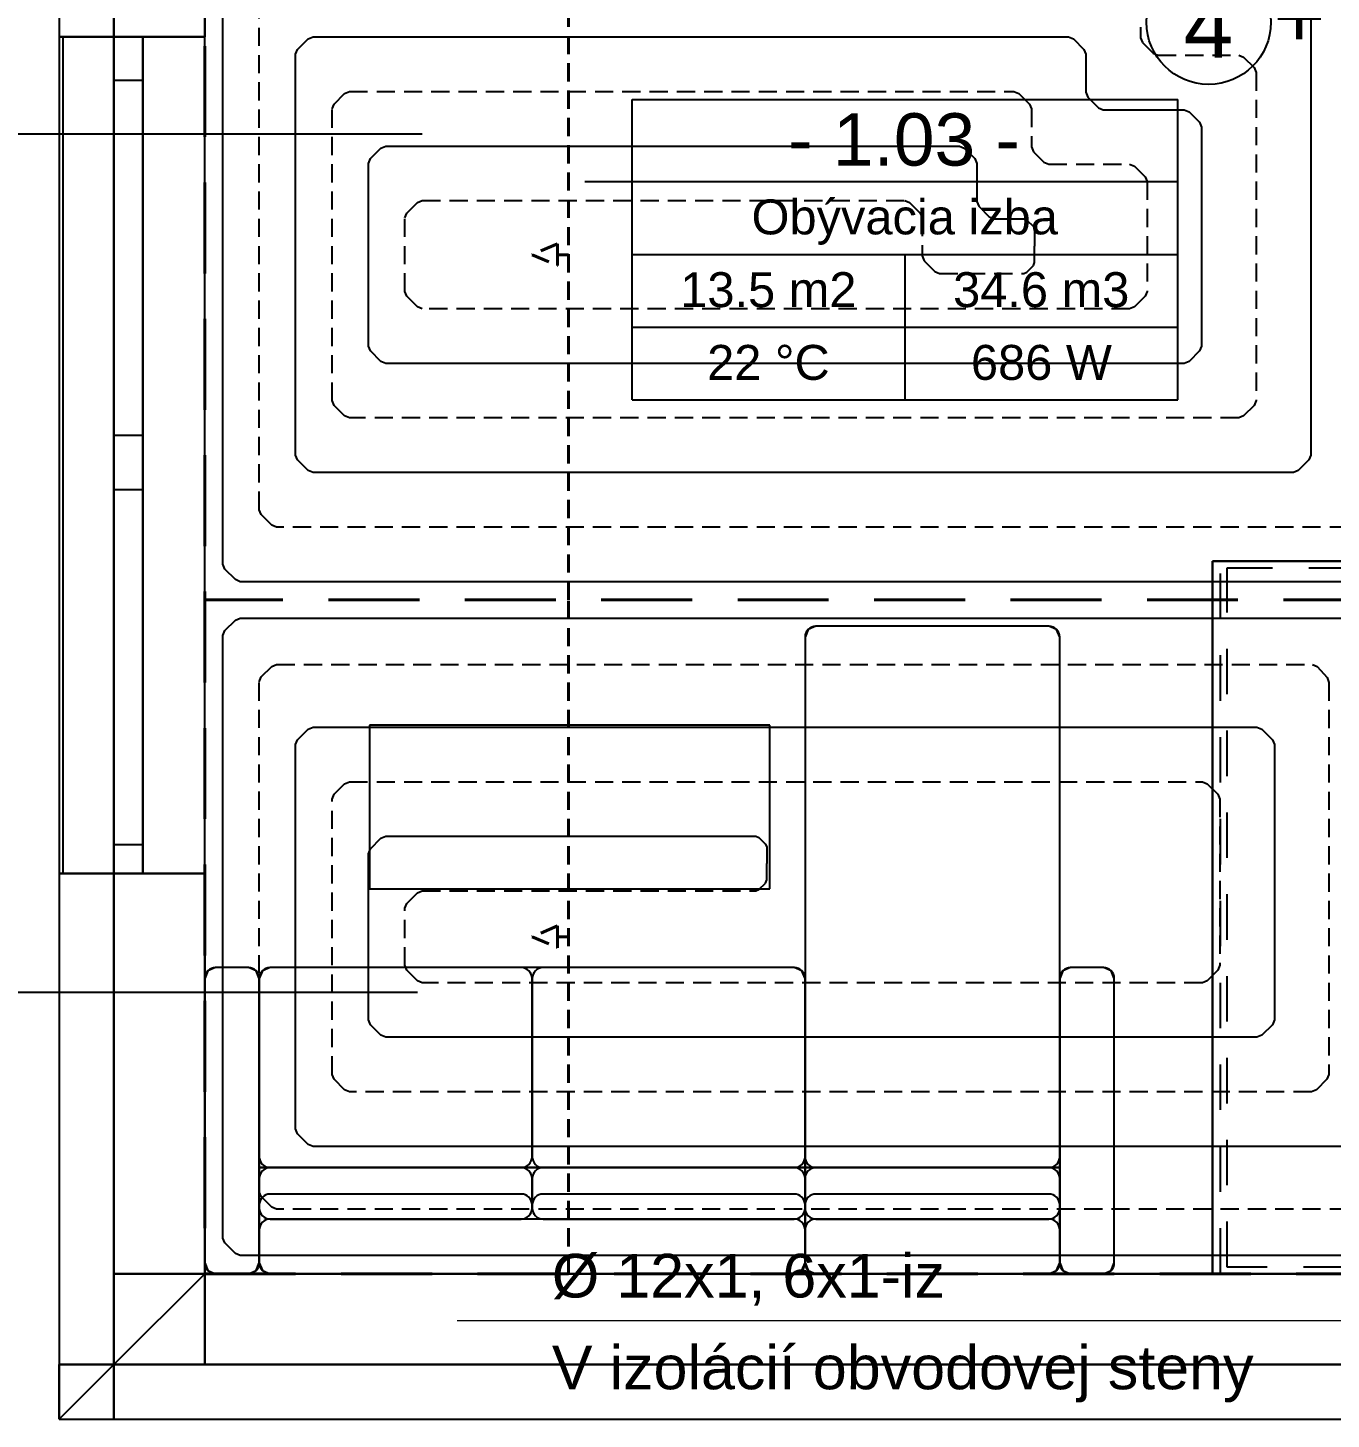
# Model space of a CAD drawing. Header units: millimetres. Extents: x 1046 to 79138, y -20101 to 54562.
# Drawn here: x 10213 to 13795, y 8231 to 12056 of the extents above; entities that cross this region are included whole.
import ezdxf

# ---------------------------------------------------------------- set-up
doc = ezdxf.new("R2010")
doc.units = ezdxf.units.MM
doc.linetypes.add('__IARKOVAN___M', pattern=[225, 125, -100])
doc.linetypes.add('DASH', pattern=[75, 50, -25])
for name, color, linetype in [('1__NP___MIESTNOSTIUK', 7, 'Continuous'), ('DILATA_N___K_RY', 7, 'Continuous'), ('DXF_LAYER', 1, 'Continuous'), ('OKRAJOV__DILAT_CIA_PDL', 2, 'Continuous'), ('OKRAJOV__Z_NY_', 7, 'Continuous'), ('PODLAHOVKA', 7, 'Continuous'), ('TABU_KY', 7, 'Continuous'), ('vyk-privod2', 7, 'Continuous')]:
    doc.layers.add(name, color=color, linetype=linetype)
doc.layers.add('vyk_POPIS', color=7, linetype='Continuous', lineweight=20)
doc.styles.add('ARIAL', font='arial.ttf')

msp = doc.modelspace()

# ---------------------------------------------------------------- linework, layer by layer
at = {"layer": '1__NP___MIESTNOSTIUK'}
for p, q in [((11874.3, 11633.6), (11874.3, 11859.6)), ((11874.3, 11859.6), (13374.3, 11859.6)), ((13374.3, 11633.6), (13374.3, 11859.6)), ((11744.3, 11633.6), (13244.3, 11633.6)), ((11874.3, 11433.6), (11874.3, 11633.6)), ((11874.3, 11633.6), (13374.3, 11633.6)), ((13374.3, 11433.6), (13374.3, 11633.6)), ((11874.3, 11233.6), (11874.3, 11433.6)), ((11874.3, 11433.6), (13374.3, 11433.6)), ((11874.3, 11433.6), (13374.3, 11433.6)), ((12624.3, 11233.6), (12624.3, 11433.6)), ((13374.3, 11233.6), (13374.3, 11433.6)), ((11874.3, 11033.6), (11874.3, 11233.6)), ((11874.3, 11233.6), (13374.3, 11233.6)), ((11874.3, 11233.6), (13374.3, 11233.6)), ((12624.3, 11033.6), (12624.3, 11233.6)), ((13374.3, 11033.6), (13374.3, 11233.6)), ((11874.3, 11033.6), (13374.3, 11033.6))]:
    msp.add_line(p, q, dxfattribs=at)
at = {"layer": 'DILATA_N___K_RY', "color": 116, "linetype": 'DASH', "lineweight": 40, "ltscale": 5, "true_color": 0x136734}
msp.add_line((14289.3, 10483.8), (10699.3, 10483.8), dxfattribs=at)
at = {"layer": 'DXF_LAYER', "color": 252, "linetype": 'Continuous'}
for p, q in [((10449.3, 15681.4), (10449.3, 8381.4)), ((10299.3, 12531.4), (10299.3, 12031.4)), ((10299.3, 12531.4), (10299.3, 12031.4)), ((10449.3, 12031.4), (10449.3, 12531.4)), ((10449.3, 12531.4), (10449.3, 12031.4)), ((10449.3, 12531.4), (10449.3, 12031.4)), ((10699.3, 12031.4), (10699.3, 12531.4)), ((10699.3, 12031.4), (10699.3, 12531.4)), ((10699.3, 12381.4), (10699.3, 12031.4)), ((10299.3, 12031.4), (10449.3, 12031.4)), ((10699.3, 12031.4), (10299.3, 12031.4)), ((10299.3, 12031.4), (10299.3, 9731.4)), ((10299.3, 12031.4), (10449.3, 12031.4)), ((10299.3, 12031.4), (10299.3, 9731.4)), ((10299.3, 12031.4), (10449.3, 12031.4)), ((10309.3, 12031.4), (10309.3, 9731.4)), ((10449.3, 12031.4), (10449.3, 9731.4)), ((10529.3, 12031.4), (10449.3, 12031.4)), ((10449.3, 12031.4), (10449.3, 9731.4)), ((10529.3, 12031.4), (10449.3, 12031.4)), ((10449.3, 12031.4), (10699.3, 12031.4)), ((10449.3, 12031.4), (10529.3, 12031.4)), ((10449.3, 11911.4), (10449.3, 12031.4)), ((10449.3, 12031.4), (10529.3, 12031.4)), ((10449.3, 12031.4), (10529.3, 12031.4)), ((10529.3, 9731.4), (10529.3, 12031.4)), ((10529.3, 9731.4), (10529.3, 12031.4)), ((10529.3, 12031.4), (10529.3, 9731.4)), ((10699.3, 12031.4), (10529.3, 12031.4)), ((10529.3, 12031.4), (10699.3, 12031.4)), ((10529.3, 12031.4), (10529.3, 11911.4)), ((10529.3, 12031.4), (10699.3, 12031.4)), ((10699.3, 9731.4), (10699.3, 12031.4)), ((10529.3, 11911.4), (10449.3, 11911.4)), ((10449.3, 10936.4), (10449.3, 11911.4)), ((10529.3, 11911.4), (10529.3, 10936.4)), ((10449.3, 10841.4), (10449.3, 10936.4)), ((10449.3, 10936.4), (10529.3, 10936.4)), ((10529.3, 10936.4), (10529.3, 10841.4)), ((10449.3, 10786.4), (10449.3, 10841.4)), ((10529.3, 10841.4), (10529.3, 10786.4)), ((10529.3, 10786.4), (10449.3, 10786.4)), ((10449.3, 9811.4), (10449.3, 10786.4)), ((10529.3, 10786.4), (10529.3, 9811.4)), ((14289.3, 10590.2), (13469.3, 10590.2)), ((13469.3, 10590.2), (13469.3, 8631.4)), ((13469.3, 8631.4), (13469.3, 10590.2)), ((13469.3, 10590.2), (14289.3, 10590.2)), ((12379.3, 10411.4), (12358.1, 10402.6)), ((13019.3, 10411.4), (12379.3, 10411.4)), ((12379.3, 10411.4), (12379.3, 10411.4)), ((13019.3, 10411.4), (12379.3, 10411.4)), ((13040.5, 10402.6), (13019.3, 10411.4)), ((13019.3, 10411.4), (13019.3, 10411.4)), ((12358.1, 10402.6), (12349.3, 10381.4)), ((12349.3, 10381.4), (12349.3, 10381.4)), ((12349.3, 10381.4), (12349.3, 8923)), ((12349.3, 10381.4), (12349.3, 8953)), ((13049.3, 10381.4), (13040.5, 10402.6)), ((13049.3, 10381.4), (13049.3, 10381.4)), ((13049.3, 8923), (13049.3, 10381.4)), ((13049.3, 8953), (13049.3, 10381.4)), ((12252.6, 10139.5), (11152.6, 10139.5)), ((11152.6, 10139.5), (11152.6, 9689.5)), ((12252.6, 10139.5), (11152.6, 10139.5)), ((11152.6, 10139.5), (11152.6, 9689.5)), ((12252.6, 9689.5), (12252.6, 10139.5)), ((12252.6, 9689.5), (12252.6, 10139.5)), ((10449.3, 9731.4), (10449.3, 9811.4)), ((10449.3, 9811.4), (10529.3, 9811.4)), ((10529.3, 9811.4), (10529.3, 9731.4)), ((10449.3, 9731.4), (10299.3, 9731.4)), ((10299.3, 9731.4), (10299.3, 8381.4)), ((10299.3, 9731.4), (10699.3, 9731.4)), ((10299.3, 9731.4), (10449.3, 9731.4)), ((10299.3, 9731.4), (10299.3, 8381.4)), ((10299.3, 9731.4), (10449.3, 9731.4)), ((10449.3, 9731.4), (10529.3, 9731.4)), ((10449.3, 9731.4), (10529.3, 9731.4)), ((10449.3, 8381.4), (10449.3, 9731.4)), ((10449.3, 9731.4), (10449.3, 8631.4)), ((10699.3, 9731.4), (10449.3, 9731.4)), ((10449.3, 9731.4), (10449.3, 8631.4)), ((10449.3, 9731.4), (10529.3, 9731.4)), ((10449.3, 9731.4), (10529.3, 9731.4)), ((10449.3, 9731.4), (10529.3, 9731.4)), ((10529.3, 9731.4), (10699.3, 9731.4)), ((10529.3, 9731.4), (10699.3, 9731.4)), ((10529.3, 9731.4), (10699.3, 9731.4)), ((10699.3, 9731.4), (10699.3, 8631.4)), ((10699.3, 8631.4), (10699.3, 9731.4)), ((10699.3, 8631.4), (10699.3, 9731.4)), ((11152.6, 9689.5), (12252.6, 9689.5)), ((11152.6, 9689.5), (12252.6, 9689.5)), ((10708.1, 9464.2), (10699.3, 9443)), ((10729.3, 9473), (10708.1, 9464.2)), ((10819.3, 9473), (10729.3, 9473)), ((10729.3, 9473), (10729.3, 9473)), ((10819.3, 9473), (10729.3, 9473)), ((10840.5, 9464.2), (10819.3, 9473)), ((10819.3, 9473), (10819.3, 9473)), ((10849.3, 9443), (10840.5, 9464.2)), ((10858.1, 9464.2), (10849.3, 9443)), ((10879.3, 9473), (10858.1, 9464.2)), ((12319.3, 9473), (10879.3, 9473)), ((10879.3, 9473), (10879.3, 9473)), ((11569.3, 9473), (10879.3, 9473)), ((12319.3, 9473), (10879.3, 9473)), ((12319.3, 9473), (11629.3, 9473)), ((12340.5, 9464.2), (12319.3, 9473)), ((12319.3, 9473), (12319.3, 9473)), ((12349.3, 9443), (12340.5, 9464.2)), ((13058.1, 9464.2), (13049.3, 9443)), ((13079.3, 9473), (13058.1, 9464.2)), ((13169.3, 9473), (13079.3, 9473)), ((13079.3, 9473), (13079.3, 9473)), ((13169.3, 9473), (13079.3, 9473)), ((13190.5, 9464.2), (13169.3, 9473)), ((13169.3, 9473), (13169.3, 9473)), ((13199.3, 9443), (13190.5, 9464.2)), ((10699.3, 9443), (10699.3, 9443)), ((10699.3, 9443), (10699.3, 8661.4)), ((10699.3, 9443), (10699.3, 8661.4)), ((10849.3, 9443), (10849.3, 9443)), ((10849.3, 9443), (10849.3, 8923)), ((10849.3, 9443), (10849.3, 9443)), ((10849.3, 8661.4), (10849.3, 9443)), ((10849.3, 9443), (10849.3, 8953)), ((10849.3, 9443), (10849.3, 8953)), ((10849.3, 8661.4), (10849.3, 9443)), ((11599.3, 9443), (11599.3, 8953)), ((11599.3, 8953), (11599.3, 9443)), ((12349.3, 9443), (12349.3, 9443)), ((12349.3, 8923), (12349.3, 9443)), ((12349.3, 8953), (12349.3, 9443)), ((12349.3, 8953), (12349.3, 9443)), ((13049.3, 9443), (13049.3, 9443)), ((13049.3, 9443), (13049.3, 8661.4)), ((13049.3, 9443), (13049.3, 8661.4)), ((13199.3, 9443), (13199.3, 9443)), ((13199.3, 8661.4), (13199.3, 9443)), ((13199.3, 8661.4), (13199.3, 9443)), ((10849.3, 8953), (10849.3, 8893)), ((12349.3, 8893), (12349.3, 8953)), ((12349.3, 8953), (12349.3, 8893)), ((13049.3, 8893), (13049.3, 8953)), ((10849.3, 8923), (12349.3, 8923)), ((12349.3, 8923), (10849.3, 8923)), ((10849.3, 8923), (10849.3, 8661.4)), ((10849.3, 8923), (10879.3, 8923)), ((10879.3, 8923), (11569.3, 8923)), ((10879.3, 8923), (12319.3, 8923)), ((11569.3, 8923), (10879.3, 8923)), ((11629.3, 8923), (12319.3, 8923)), ((12319.3, 8923), (11629.3, 8923)), ((12349.3, 8923), (12319.3, 8923)), ((12349.3, 8923), (13049.3, 8923)), ((13049.3, 8923), (12349.3, 8923)), ((12349.3, 8923), (12349.3, 8661.4)), ((12349.3, 8661.4), (12349.3, 8923)), ((12349.3, 8923), (12379.3, 8923)), ((12379.3, 8923), (13019.3, 8923)), ((13019.3, 8923), (12379.3, 8923)), ((13049.3, 8923), (13019.3, 8923)), ((13049.3, 8661.4), (13049.3, 8923)), ((10849.3, 8893), (10849.3, 8820.3)), ((11599.3, 8893), (11599.3, 8820.3)), ((11599.3, 8820.3), (11599.3, 8893)), ((12349.3, 8893), (12349.3, 8820.3)), ((12349.3, 8820.3), (12349.3, 8893)), ((13049.3, 8820.3), (13049.3, 8893)), ((11569.3, 8850.3), (10879.3, 8850.3)), ((12319.3, 8850.3), (11629.3, 8850.3)), ((13019.3, 8850.3), (12379.3, 8850.3)), ((10849.3, 8820.3), (10849.3, 8811.4)), ((10849.3, 8811.4), (10849.3, 8751.4)), ((11599.3, 8820.3), (11599.3, 8811.4)), ((11599.3, 8811.4), (11599.3, 8820.3)), ((12349.3, 8820.3), (12349.3, 8811.4)), ((12349.3, 8811.4), (12349.3, 8820.3)), ((12349.3, 8811.4), (12349.3, 8751.4)), ((12349.3, 8811.4), (12349.3, 8751.4)), ((13049.3, 8811.4), (13049.3, 8820.3)), ((13049.3, 8811.4), (13049.3, 8751.4)), ((12319.3, 8781.4), (10879.3, 8781.4)), ((10879.3, 8781.4), (11569.3, 8781.4)), ((11629.3, 8781.4), (12319.3, 8781.4)), ((13019.3, 8781.4), (12379.3, 8781.4)), ((12379.3, 8781.4), (13019.3, 8781.4)), ((10849.3, 8751.4), (10849.3, 8661.4)), ((12349.3, 8751.4), (12349.3, 8661.4)), ((12349.3, 8661.4), (12349.3, 8751.4)), ((13049.3, 8661.4), (13049.3, 8751.4)), ((10699.3, 8661.4), (10699.3, 8661.4)), ((10699.3, 8661.4), (10708.1, 8640.2)), ((10840.5, 8640.2), (10849.3, 8661.4)), ((10849.3, 8661.4), (10849.3, 8661.4)), ((10849.3, 8661.4), (10858.1, 8640.2)), ((10849.3, 8661.4), (10849.3, 8661.4)), ((12340.5, 8640.2), (12349.3, 8661.4)), ((12349.3, 8661.4), (12349.3, 8661.4)), ((12349.3, 8661.4), (12358.1, 8640.2)), ((12349.3, 8661.4), (12349.3, 8661.4)), ((13040.5, 8640.2), (13049.3, 8661.4)), ((13049.3, 8661.4), (13049.3, 8661.4)), ((13049.3, 8661.4), (13049.3, 8661.4)), ((13049.3, 8661.4), (13058.1, 8640.2)), ((13190.5, 8640.2), (13199.3, 8661.4)), ((13199.3, 8661.4), (13199.3, 8661.4)), ((10449.3, 8631.4), (10449.3, 8381.4)), ((10449.3, 8381.4), (10699.3, 8631.4)), ((10699.3, 8631.4), (10449.3, 8631.4)), ((10699.3, 8631.4), (10449.3, 8381.4)), ((10449.3, 8631.4), (10449.3, 8381.4)), ((10449.3, 8631.4), (10699.3, 8631.4)), ((10449.3, 8631.4), (10449.3, 8381.4)), ((10699.3, 8631.4), (17089.3, 8631.4)), ((10699.3, 8381.4), (10699.3, 8631.4)), ((14289.3, 8631.4), (10699.3, 8631.4)), ((10699.3, 8631.4), (10699.3, 8381.4)), ((14289.3, 8631.4), (10699.3, 8631.4)), ((10708.1, 8640.2), (10729.3, 8631.4)), ((10729.3, 8631.4), (10729.3, 8631.4)), ((10729.3, 8631.4), (10819.3, 8631.4)), ((10729.3, 8631.4), (10819.3, 8631.4)), ((10819.3, 8631.4), (10840.5, 8640.2)), ((10819.3, 8631.4), (10819.3, 8631.4)), ((10858.1, 8640.2), (10879.3, 8631.4)), ((10879.3, 8631.4), (10879.3, 8631.4)), ((10879.3, 8631.4), (12319.3, 8631.4)), ((10879.3, 8631.4), (12319.3, 8631.4)), ((12319.3, 8631.4), (12340.5, 8640.2)), ((12319.3, 8631.4), (12319.3, 8631.4)), ((12358.1, 8640.2), (12379.3, 8631.4)), ((12379.3, 8631.4), (12379.3, 8631.4)), ((12379.3, 8631.4), (13019.3, 8631.4)), ((12379.3, 8631.4), (13019.3, 8631.4)), ((13019.3, 8631.4), (13040.5, 8640.2)), ((13019.3, 8631.4), (13019.3, 8631.4)), ((13058.1, 8640.2), (13079.3, 8631.4)), ((13079.3, 8631.4), (13079.3, 8631.4)), ((13079.3, 8631.4), (13169.3, 8631.4)), ((13079.3, 8631.4), (13169.3, 8631.4)), ((13169.3, 8631.4), (13190.5, 8640.2)), ((13169.3, 8631.4), (13169.3, 8631.4)), ((13469.3, 8631.4), (14289.3, 8631.4)), ((14289.3, 8631.4), (13469.3, 8631.4)), ((10299.3, 8381.4), (10299.3, 8231.4)), ((10299.3, 8231.4), (10449.3, 8381.4)), ((10449.3, 8381.4), (10299.3, 8381.4)), ((10449.3, 8381.4), (10299.3, 8231.4)), ((10299.3, 8231.4), (10299.3, 8381.4)), ((10299.3, 8381.4), (10449.3, 8381.4)), ((10449.3, 8381.4), (23849.3, 8381.4)), ((10449.3, 8231.4), (10449.3, 8381.4)), ((10449.3, 8381.4), (10449.3, 8231.4)), ((14289.3, 8381.4), (10449.3, 8381.4)), ((10449.3, 8381.4), (10699.3, 8381.4)), ((10449.3, 8381.4), (10699.3, 8381.4)), ((10699.3, 8381.4), (14289.3, 8381.4)), ((10699.3, 8381.4), (14289.3, 8381.4)), ((10299.3, 8231.4), (10449.3, 8231.4)), ((10299.3, 8231.4), (14289.3, 8231.4)), ((10449.3, 8231.4), (14289.3, 8231.4))]:
    msp.add_line(p, q, dxfattribs=at)
at = {"layer": 'DXF_LAYER', "color": 252, "linetype": '__IARKOVAN___M'}
for p, q in [((13491.3, 8631.4), (13491.3, 10590.2)), ((13491.3, 10590.2), (14069.3, 10590.2)), ((13509.3, 8649.4), (13509.3, 10572.2)), ((13509.3, 10572.2), (14069.3, 10572.2)), ((14069.3, 8649.4), (13509.3, 8649.4)), ((14069.3, 8631.4), (13491.3, 8631.4))]:
    msp.add_line(p, q, dxfattribs=at)
at = {"layer": 'DXF_LAYER', "color": 252, "linetype": 'Continuous'}
for centre, start, end in [((12379.3, 10381.4), 90, 180), ((13019.3, 10381.4), 0, 90), ((10729.3, 9443), 90, 180), ((10819.3, 9443), 0, 90), ((10879.3, 9443), 90, 180), ((10879.3, 9443), 90, 180), ((11569.3, 9443), 0, 90), ((11629.3, 9443), 90, 180), ((12319.3, 9443), 0, 90), ((12319.3, 9443), 0, 90), ((13079.3, 9443), 90, 180), ((13169.3, 9443), 0, 90), ((10879.3, 8953), 180, 270), ((10879.3, 8953), 180, 270), ((11569.3, 8953), 270, 0), ((11629.3, 8953), 180, 270), ((12319.3, 8953), 270, 0), ((12319.3, 8953), 270, 0), ((12379.3, 8953), 180, 270), ((13019.3, 8953), 270, 0), ((10879.3, 8893), 90, 180), ((11569.3, 8893), 0, 90), ((11629.3, 8893), 90, 180), ((12319.3, 8893), 0, 90), ((12379.3, 8893), 90, 180), ((13019.3, 8893), 0, 90), ((10879.3, 8820.3), 90, 180), ((11569.3, 8820.3), 0, 90), ((11629.3, 8820.3), 90, 180), ((12319.3, 8820.3), 0, 90), ((12379.3, 8820.3), 90, 180), ((13019.3, 8820.3), 0, 90), ((10879.3, 8811.4), 180, 270), ((11569.3, 8811.4), 270, 0), ((11629.3, 8811.4), 180, 270), ((12319.3, 8811.4), 270, 0), ((12379.3, 8811.4), 180, 270), ((13019.3, 8811.4), 270, 0), ((10879.3, 8751.4), 90, 180), ((12319.3, 8751.4), 0, 90), ((12379.3, 8751.4), 90, 180), ((13019.3, 8751.4), 0, 90), ((10729.3, 8661.4), 180, 270), ((10819.3, 8661.4), 270, 0), ((10879.3, 8661.4), 180, 270), ((12319.3, 8661.4), 270, 0), ((12379.3, 8661.4), 180, 270), ((13019.3, 8661.4), 270, 0), ((13079.3, 8661.4), 180, 270), ((13169.3, 8661.4), 270, 0)]:
    msp.add_arc(centre, 30, start, end, dxfattribs=at)
at = {"layer": 'OKRAJOV__DILAT_CIA_PDL', "color": 116, "linetype": 'DASH', "lineweight": 40, "ltscale": 5, "true_color": 0x136734}
msp.add_lwpolyline([(14289.3, 8631.4), (14289.3, 12381.4), (10699.3, 12381.4), (10699.3, 8631.4), (14289.3, 8631.4)], dxfattribs=at)
at = {"layer": 'OKRAJOV__Z_NY_', "color": 3, "linetype": 'DASH', "lineweight": 40}
for p, q in [((11699.3, 10483.8), (11699.3, 12381.4)), ((11699.3, 8631.4), (11699.3, 10483.8))]:
    msp.add_line(p, q, dxfattribs=at)
for points in [[(11699.3, 11432.6), (11669.3, 11432.6), (11669.3, 11462.6), (11599.3, 11432.6), (11669.3, 11402.6), (11669.3, 11432.6)], [(11699.3, 9557.6), (11669.3, 9557.6), (11669.3, 9587.6), (11599.3, 9557.6), (11669.3, 9527.6), (11669.3, 9557.6)]]:
    msp.add_lwpolyline(points, dxfattribs=at)
at = {"layer": 'PODLAHOVKA', "color": 172, "linetype": 'DASH'}
for p, q in [((10854.8, 10271.9), (10883.8, 10300.9)), ((10883.8, 10300.9), (10897.1, 10306.4)), ((10897.1, 10306.4), (13743.8, 10306.4)), ((13743.8, 10306.4), (13756.9, 10300.3)), ((13756.9, 10300.3), (13784.4, 10270)), ((10849.3, 10258.6), (10854.8, 10271.9)), ((10849.3, 8856.6), (10849.3, 10258.6)), ((13784.4, 10270), (13789.3, 10256.4)), ((13789.3, 10256.4), (13789.3, 9179.2)), ((11083.8, 9978.3), (11097.1, 9983.8)), ((11097.1, 9983.8), (13441.5, 9983.8)), ((13441.5, 9983.8), (13454.8, 9978.3)), ((11049.3, 9936), (11054.8, 9949.4)), ((11054.8, 9949.4), (11083.8, 9978.3)), ((13454.8, 9978.3), (13483.8, 9949.4)), ((13483.8, 9949.4), (13489.3, 9936)), ((11049.3, 9179.2), (11049.3, 9936)), ((13489.3, 9936), (13489.3, 9479.2)), ((12244.3, 9713.7), (12244.3, 9758.8)), ((11254.8, 9649.4), (11283.8, 9678.3)), ((11283.8, 9678.3), (11297.1, 9683.8)), ((11297.1, 9683.8), (12214.4, 9683.8)), ((12214.4, 9683.8), (12222.8, 9687.3)), ((12222.8, 9687.3), (12240.9, 9705.4)), ((12240.9, 9705.4), (12244.3, 9713.7)), ((11249.3, 9636), (11254.8, 9649.4)), ((11249.3, 9479.2), (11249.3, 9636)), ((11254.8, 9465.9), (11249.3, 9479.2)), ((11283.8, 9436.9), (11254.8, 9465.9)), ((13483.8, 9465.9), (13454.8, 9436.9)), ((13489.3, 9479.2), (13483.8, 9465.9)), ((11297.1, 9431.4), (11283.8, 9436.9)), ((13441.5, 9431.4), (11297.1, 9431.4)), ((13454.8, 9436.9), (13441.5, 9431.4)), ((11054.8, 9165.9), (11049.3, 9179.2)), ((11083.8, 9136.9), (11054.8, 9165.9)), ((13783.8, 9165.9), (13754.8, 9136.9)), ((13789.3, 9179.2), (13783.8, 9165.9)), ((11097.1, 9131.4), (11083.8, 9136.9)), ((13741.5, 9131.4), (11097.1, 9131.4)), ((13754.8, 9136.9), (13741.5, 9131.4)), ((10854.8, 8843.3), (10849.3, 8856.6)), ((10883.8, 8814.4), (10854.8, 8843.3)), ((10897.1, 8808.8), (10883.8, 8814.4)), ((13841.5, 8808.8), (10897.1, 8808.8))]:
    msp.add_line(p, q, dxfattribs=at)
at = {"layer": 'PODLAHOVKA', "color": 12}
for points in [[(13991.5, 10533.8), (10797.1, 10533.8), (10783.8, 10539.4), (10754.8, 10568.3), (10749.3, 10581.6), (10749.3, 12283.6)], [(13739.3, 12083.6), (13739.3, 10881.6), (13733.8, 10868.3), (13704.8, 10839.4), (13691.5, 10833.8), (10997.1, 10833.8), (10983.8, 10839.4), (10954.8, 10868.3), (10949.3, 10881.6), (10949.3, 11983.6), (10954.8, 11996.9), (10983.8, 12025.9), (10997.1, 12031.4), (13073.6, 12031.4), (13086.9, 12025.9), (13115.9, 11996.9), (13121.4, 11983.6), (13121.4, 11879.2), (13126.9, 11865.9), (13155.9, 11836.9), (13169.2, 11831.4), (13391.5, 11831.4), (13404.8, 11825.9), (13433.8, 11796.9), (13439.3, 11783.6), (13439.3, 11181.6), (13433.8, 11168.3), (13404.8, 11139.4), (13391.5, 11133.8), (11197.1, 11133.8), (11183.8, 11139.4), (11154.8, 11168.3), (11149.3, 11181.6), (11149.3, 11683.6), (11154.8, 11696.9), (11183.8, 11725.9), (11197.1, 11731.4), (12773.6, 11731.4), (12786.9, 11725.9), (12815.9, 11696.9), (12821.4, 11683.6), (12821.4, 11579.2), (12826.9, 11565.9), (12855.9, 11536.9), (12869.2, 11531.4), (12950.5, 11531.4), (12958.8, 11527.9), (12976.9, 11509.9), (12980.4, 11501.5), (12980.4, 11456.4)], [(14191.5, 8681.4), (10797.1, 8681.4), (10783.8, 8686.9), (10754.8, 8715.9), (10749.3, 8729.2), (10749.3, 10386), (10754.8, 10399.4), (10783.8, 10428.3), (10797.1, 10433.8), (13891.5, 10433.8)], [(13891.5, 8981.4), (10997.1, 8981.4), (10983.8, 8986.9), (10954.8, 9015.9), (10949.3, 9029.2), (10949.3, 10086), (10954.8, 10099.4), (10983.8, 10128.3), (10997.1, 10133.8), (13591.5, 10133.8), (13604.8, 10128.3), (13633.8, 10099.4), (13639.3, 10086), (13639.3, 9329.2), (13633.8, 9315.9), (13604.8, 9286.9), (13591.5, 9281.4), (11197.1, 9281.4), (11183.8, 9286.9), (11154.8, 9315.9), (11149.3, 9329.2), (11149.3, 9786), (11154.8, 9799.4), (11183.8, 9828.3), (11197.1, 9833.8), (12214.4, 9833.8), (12222.8, 9830.4), (12240.9, 9812.3), (12244.3, 9804), (12244.3, 9758.8)]]:
    msp.add_lwpolyline(points, dxfattribs=at)
at = {"layer": 'PODLAHOVKA', "color": 172, "linetype": 'DASH'}
for points in [[(13841.5, 10683.8), (10897.1, 10683.8), (10883.8, 10689.4), (10854.8, 10718.3), (10849.3, 10731.6), (10849.3, 12133.6)], [(13271.4, 12133.6), (13271.4, 12029.2), (13276.9, 12015.9), (13305.9, 11986.9), (13319.2, 11981.4), (13541.5, 11981.4), (13554.8, 11975.9), (13583.8, 11946.9), (13589.3, 11933.6), (13589.3, 11031.6), (13583.8, 11018.3), (13554.8, 10989.4), (13541.5, 10983.8), (11097.1, 10983.8), (11083.8, 10989.4), (11054.8, 11018.3), (11049.3, 11031.6), (11049.3, 11833.6), (11054.8, 11846.9), (11083.8, 11875.9), (11097.1, 11881.4), (12923.6, 11881.4), (12936.9, 11875.9), (12965.9, 11846.9), (12971.4, 11833.6), (12971.4, 11729.2), (12976.9, 11715.9), (13005.9, 11686.9), (13019.2, 11681.4), (13241.5, 11681.4), (13254.8, 11675.9), (13283.8, 11646.9), (13289.3, 11633.6), (13289.3, 11331.6), (13283.8, 11318.3), (13254.8, 11289.4), (13241.5, 11283.8), (11297.1, 11283.8), (11283.8, 11289.4), (11254.8, 11318.3), (11249.3, 11331.6), (11249.3, 11533.6), (11254.8, 11546.9), (11283.8, 11575.9), (11297.1, 11581.4), (12623.6, 11581.4), (12636.9, 11575.9), (12665.9, 11546.9), (12671.4, 11533.6), (12671.4, 11429.2), (12676.9, 11415.9), (12705.9, 11386.9), (12719.2, 11381.4), (12950.5, 11381.4), (12958.8, 11384.9), (12976.9, 11402.9), (12980.4, 11411.3), (12980.4, 11456.4)]]:
    msp.add_lwpolyline(points, dxfattribs=at)
at = {"layer": 'TABU_KY', "color": 5}
for p, q in [((9094.1, 11764.6), (11297.1, 11764.6)), ((9094.1, 9405), (11283.8, 9405))]:
    msp.add_line(p, q, dxfattribs=at)
at = {"layer": 'vyk-privod2'}
msp.add_circle((13458.8, 12071.7), 170.9, dxfattribs=at)
at = {"layer": 'vyk_POPIS', "ltscale": 3}
msp.add_line((11393.2, 8502.4, 0), (15301.1, 8502.4), dxfattribs=at)

# ---------------------------------------------------------------- texts
at = {"layer": '1__NP___MIESTNOSTIUK', "style": 'ARIAL'}
for s, height, p in [('- 1.03 -', 143.99, (12302.8, 11677.6)), ('Obývacia izba', 95.992, (12202.3, 11488.6)), ('13.5 m2', 95.99, (12006.3, 11288.6)), ('34.6 m3', 95.99, (12756.3, 11288.6)), ('22 °C', 95.99, (12080.3, 11088.6)), ('686 W', 95.99, (12805.3, 11088.6))]:
    msp.add_text(s, height=height, dxfattribs=at).set_placement(p)
at = {"layer": 'vyk_POPIS', "lineweight": 35, "style": 'ARIAL'}
for s, p in [(' 4', (13322.3, 11974.5)), ('+', (13636.4, 12002.5))]:
    msp.add_text(s, height=175, rotation=360, dxfattribs=at).set_placement(p)
at = {"layer": 'vyk_POPIS', "color": 7, "style": 'ARIAL'}
for s, p in [('Ø 12x1, 6x1-iz', (11653.5, 8565.8, 0)), ('V izolácií obvodovej steny', (11653.5, 8313.7, 0))]:
    msp.add_text(s, height=120, dxfattribs=at).set_placement(p)

doc.saveas('drawing.dxf')
